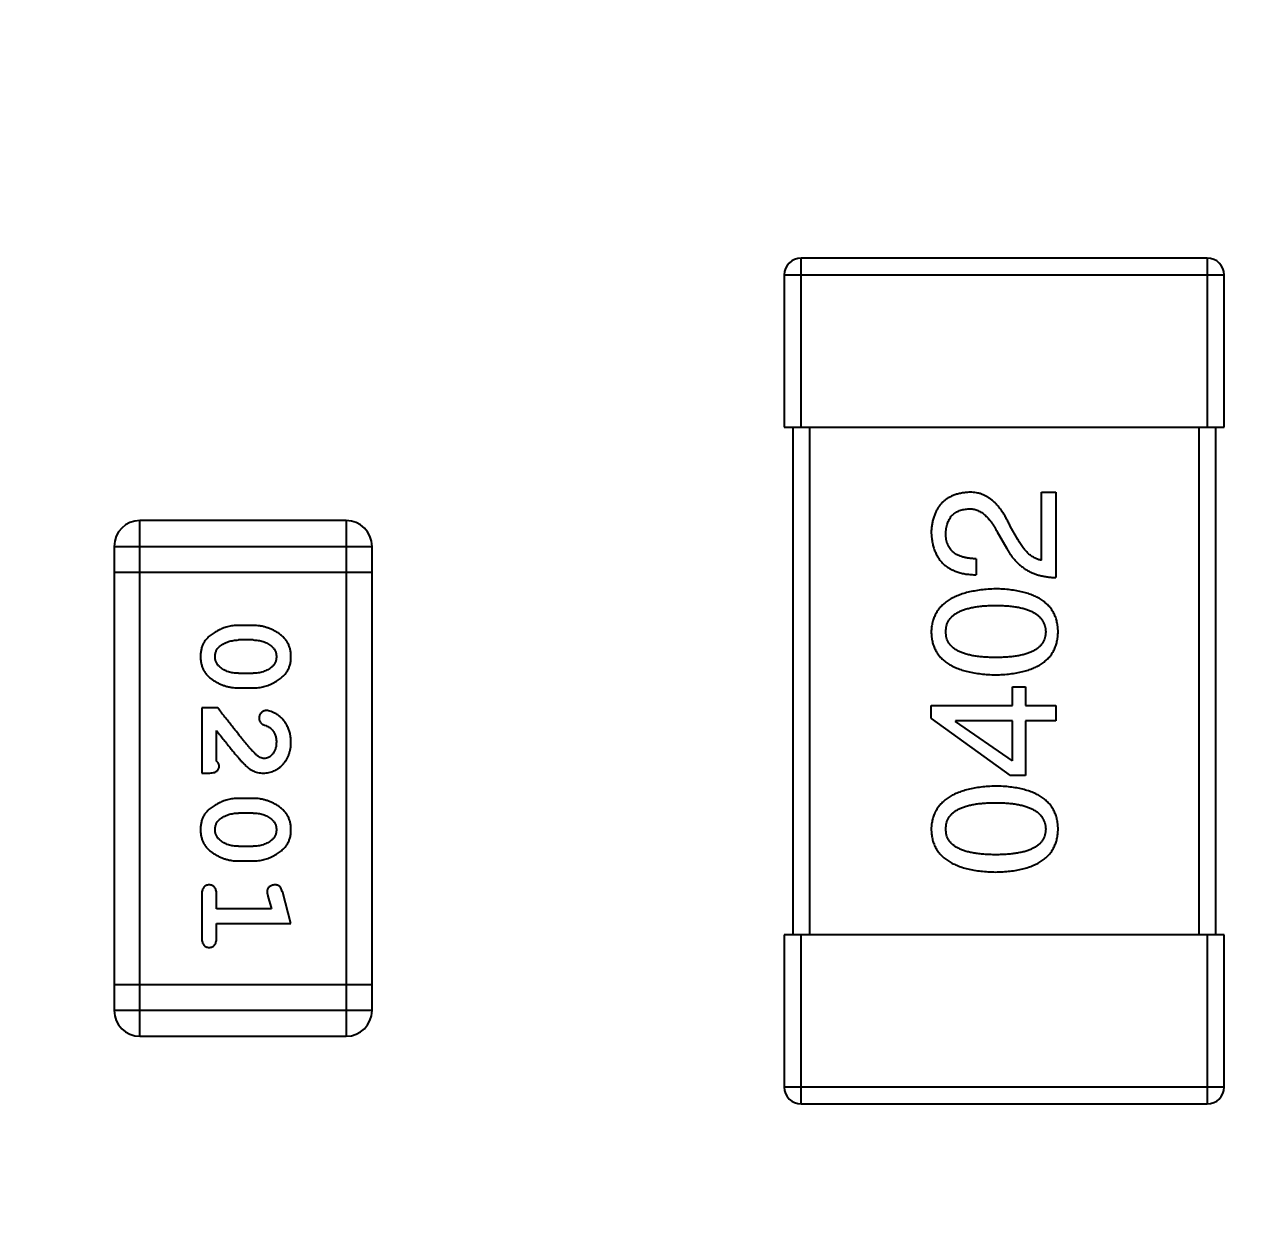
# Model space of a CAD drawing. Header units: millimetres. Extents: x 563 to 681, y 173 to 284.
# Drawn here: x 614.127 to 615.573, y 189.607 to 191.022 of the extents above; entities that cross this region are included whole.
import ezdxf

# ---------------------------------------------------------------- set-up
doc = ezdxf.new("R2010")
doc.units = ezdxf.units.MM
doc.header["$LTSCALE"] = 30.734
doc.header["$PDMODE"] = 3
doc.header["$PDSIZE"] = 0.3125
doc.layers.get('0').update_dxf_attribs({"linetype": 'CONTINUOUS'})
doc.layers.get('Defpoints').update_dxf_attribs({"linetype": 'CONTINUOUS'})
doc.layers.add('dim', color=6, linetype='CONTINUOUS', lineweight=9)
doc.styles.add('Verdana', font='verdana.ttf', dxfattribs={"height": 2.5})
doc.dimstyles.new('aaaaaaaa 3.0', dxfattribs={"dimtxt": 2.5, "dimasz": 1.5, "dimexe": 1.25, "dimexo": 0.625, "dimtad": 1, "dimdec": 1, "dimzin": 9, "dimdsep": 46, "dimtxsty": 'Verdana', "dimcen": 0, "dimazin": 0, "dimtfac": 1, "dimtofl": 0, "dimtmove": 0, "dimatfit": 3, "dimfxl": 1, "dimlwd": 25, "dimlwe": 25, "dimarcsym": 0})

# ---------------------------------------------------------------- blocks, each defined once
blk = doc.blocks.new('*D29')
at = {"layer": 'Defpoints', "color": 0}
for p in [(620.4995, 197.4502), (610.3968, 193.4054), (620.4995, 189.6065)]:
    blk.add_point(p, dxfattribs=at)
at = {"layer": 'dim', "color": 0, "lineweight": 25}
for p, q in [((610.3968, 194.0304), (610.3968, 198.7002)), ((620.4995, 190.2315), (620.4995, 198.7002)), ((611.8968, 197.4502), (618.9995, 197.4502))]:
    blk.add_line(p, q, dxfattribs=at)
at = {"layer": 'dim', "color": 0}
for points in [[(611.8968, 197.7002), (611.8968, 197.2002), (610.3968, 197.4502)], [(618.9995, 197.2002), (618.9995, 197.7002), (620.4995, 197.4502)]]:
    blk.add_solid(points, dxfattribs=at)
at = {"layer": 'dim', "color": 0, "insert": (615.4482, 199.3765), "char_height": 2.5, "attachment_point": 5, "style": 'Verdana'}
blk.add_mtext('10.1', dxfattribs=at)

msp = doc.modelspace()

# ---------------------------------------------------------------- linework, layer by layer
at = {"linetype": 'Continuous'}
for p, q in [((615.0454, 190.5455), (615.0454, 190.7455)), ((615.5254, 190.7455), (615.0454, 190.7455)), ((615.5254, 190.7455), (615.5254, 190.5455)), ((615.0254, 190.7255), (615.0254, 190.5455)), ((615.0254, 190.7255), (615.5454, 190.7255)), ((615.5454, 190.5455), (615.5454, 190.7255)), ((615.0254, 190.5455), (615.5454, 190.5455)), ((615.0354, 190.5455), (615.0354, 189.9455)), ((615.0554, 189.9455), (615.0554, 190.5455)), ((615.5154, 190.5455), (615.5154, 189.9455)), ((615.5354, 189.9455), (615.5354, 190.5455)), ((615.3294, 190.3883), (615.3294, 190.4686)), ((615.3294, 190.4686), (615.3466, 190.4686)), ((615.3466, 190.4686), (615.3466, 190.3678)), ((614.2637, 189.8255), (614.2637, 190.4351)), ((614.5075, 190.4351), (614.2637, 190.4351)), ((614.5075, 190.4351), (614.5075, 189.8255)), ((615.3016, 190.4128), (615.2925, 190.4284)), ((615.277, 190.4219), (615.2885, 190.4022)), ((614.2332, 190.4047), (614.2332, 189.856)), ((614.2332, 190.4047), (614.538, 190.4047)), ((614.538, 189.856), (614.538, 190.4047)), ((615.2524, 190.3899), (615.2524, 190.371)), ((614.2332, 190.3742), (614.538, 190.3742)), ((614.3976, 190.3113), (614.3799, 190.3113)), ((614.3974, 190.294), (614.3801, 190.294)), ((614.3801, 190.2546), (614.3974, 190.2546)), ((615.295, 190.2166), (615.295, 190.2387)), ((615.295, 190.2387), (615.3106, 190.2387)), ((615.3106, 190.2387), (615.3106, 190.2166)), ((614.3799, 190.2373), (614.3976, 190.2373)), ((614.3368, 190.2137), (614.3368, 190.1366)), ((614.3557, 190.2137), (614.3368, 190.2137)), ((615.1991, 190.201), (615.1991, 190.2166)), ((615.1991, 190.2166), (615.295, 190.2166)), ((615.3106, 190.2166), (615.3466, 190.2166)), ((615.3466, 190.2166), (615.3466, 190.1986)), ((615.1991, 190.201), (615.2925, 190.1338)), ((615.2278, 190.1986), (615.2278, 190.1977)), ((615.295, 190.1986), (615.2278, 190.1986)), ((615.295, 190.151), (615.2278, 190.1977)), ((615.295, 190.151), (615.295, 190.1986)), ((615.3106, 190.1986), (615.3106, 190.1338)), ((615.3466, 190.1986), (615.3106, 190.1986)), ((614.3541, 190.1508), (614.3541, 190.187)), ((614.3368, 190.1366), (614.3447, 190.1366)), ((615.3106, 190.1338), (615.2925, 190.1338)), ((614.3976, 190.1067), (614.3799, 190.1067)), ((614.3974, 190.0894), (614.3801, 190.0894)), ((614.3801, 190.0501), (614.3974, 190.0501)), ((614.3799, 190.0328), (614.3976, 190.0328)), ((614.3368, 189.9935), (614.3368, 189.9416)), ((614.3541, 189.9762), (614.3541, 189.9935)), ((614.4422, 189.9589), (614.4324, 189.9954)), ((614.415, 189.9912), (614.4191, 189.9762)), ((614.4191, 189.9762), (614.3541, 189.9762)), ((614.3541, 189.9416), (614.3541, 189.9589)), ((614.3541, 189.9589), (614.4422, 189.9589)), ((615.0254, 189.9455), (615.0254, 189.7655)), ((615.5454, 189.9455), (615.0254, 189.9455)), ((615.0454, 189.7455), (615.0454, 189.9455)), ((615.5254, 189.9455), (615.5254, 189.7455)), ((615.5454, 189.7655), (615.5454, 189.9455)), ((614.538, 189.8865), (614.2332, 189.8865)), ((614.538, 189.856), (614.2332, 189.856)), ((614.2637, 189.8255), (614.5075, 189.8255)), ((615.5454, 189.7655), (615.0254, 189.7655)), ((615.0454, 189.7455), (615.5254, 189.7455))]:
    msp.add_line(p, q, dxfattribs=at)
for centre, radius, start, end in [((615.0454, 190.7255), 0.02, 90, 180), ((615.5254, 190.7255), 0.02, 0, 90), ((614.2637, 190.4047), 0.0305, 90, 180), ((614.5075, 190.4047), 0.0305, 0, 90), ((614.2637, 189.856), 0.0305, 180, 270), ((614.5075, 189.856), 0.0305, 270, 0), ((615.0454, 189.7655), 0.02, 180, 270), ((615.5254, 189.7655), 0.02, 270, 0)]:
    msp.add_arc(centre, radius, start, end, dxfattribs=at)
for points, knots in [([(615.2434, 190.4686), (615.2417, 190.4684), (615.2384, 190.4682), (615.2336, 190.4674), (615.2291, 190.4663), (615.2249, 190.4648), (615.2211, 190.463), (615.2175, 190.461), (615.2143, 190.4585), (615.2113, 190.4557), (615.2087, 190.4526), (615.2064, 190.4492), (615.2044, 190.4454), (615.2027, 190.4413), (615.2013, 190.4369), (615.2002, 190.4322), (615.1995, 190.4271), (615.1992, 190.4237), (615.1991, 190.4219)], [0, 0, 0, 0, 0.070688, 0.137741, 0.201612, 0.262778, 0.321223, 0.378455, 0.434411, 0.490146, 0.546362, 0.603392, 0.662208, 0.723401, 0.787372, 0.85442, 0.925153, 1, 1, 1, 1]), ([(615.2925, 190.4284), (615.2918, 190.4301), (615.2902, 190.4334), (615.2877, 190.4381), (615.2852, 190.4425), (615.2825, 190.4466), (615.2797, 190.4503), (615.2769, 190.4537), (615.2739, 190.4567), (615.2709, 190.4594), (615.2678, 190.4617), (615.2646, 190.4637), (615.2612, 190.4654), (615.2578, 190.4668), (615.2543, 190.4677), (615.2508, 190.4684), (615.2471, 190.4687), (615.2446, 190.4686), (615.2434, 190.4686)], [0, 0, 0, 0, 0.082731, 0.161257, 0.236138, 0.307554, 0.375712, 0.440848, 0.502916, 0.562567, 0.619798, 0.675716, 0.73039, 0.78386, 0.837315, 0.890547, 0.944917, 1, 1, 1, 1]), ([(615.2163, 190.4194), (615.2164, 190.4205), (615.2165, 190.4227), (615.2168, 190.4259), (615.2175, 190.4289), (615.2182, 190.4317), (615.2192, 190.4342), (615.2203, 190.4366), (615.2217, 190.4388), (615.2232, 190.4408), (615.225, 190.4425), (615.2269, 190.4441), (615.2291, 190.4454), (615.2314, 190.4465), (615.2339, 190.4474), (615.2366, 190.4482), (615.2395, 190.4487), (615.2415, 190.4488), (615.2425, 190.4489)], [0, 0, 0, 0, 0.076112, 0.148436, 0.216883, 0.281466, 0.34298, 0.402356, 0.459881, 0.51546, 0.571111, 0.62658, 0.683162, 0.741007, 0.801404, 0.863825, 0.930544, 1, 1, 1, 1]), ([(615.2425, 190.4489), (615.2434, 190.449), (615.245, 190.4491), (615.2474, 190.4489), (615.2498, 190.4485), (615.2521, 190.4479), (615.2544, 190.447), (615.2566, 190.4459), (615.2589, 190.4446), (615.261, 190.443), (615.2632, 190.4412), (615.2653, 190.4391), (615.2673, 190.4368), (615.2694, 190.4343), (615.2713, 190.4315), (615.2733, 190.4285), (615.2752, 190.4253), (615.2764, 190.423), (615.277, 190.4219)], [0, 0, 0, 0, 0.052237, 0.103888, 0.155485, 0.207395, 0.259864, 0.31356, 0.369176, 0.4266, 0.486836, 0.550048, 0.61567, 0.685271, 0.75824, 0.834614, 0.915635, 1, 1, 1, 1]), ([(615.1991, 190.4219), (615.1992, 190.4198), (615.1994, 190.4159), (615.2002, 190.4102), (615.2014, 190.4049), (615.203, 190.4), (615.2049, 190.3954), (615.2073, 190.3913), (615.21, 190.3875), (615.2132, 190.3841), (615.2167, 190.3811), (615.2207, 190.3785), (615.225, 190.3763), (615.2297, 190.3744), (615.2348, 190.373), (615.2403, 190.3719), (615.2462, 190.3713), (615.2503, 190.3711), (615.2524, 190.371)], [0, 0, 0, 0, 0.07282, 0.141057, 0.2062, 0.267672, 0.326735, 0.383519, 0.439188, 0.494454, 0.549628, 0.605958, 0.66397, 0.72402, 0.787502, 0.854127, 0.925065, 1, 1, 1, 1]), ([(615.2524, 190.3899), (615.2509, 190.39), (615.2481, 190.3901), (615.244, 190.3905), (615.2402, 190.3911), (615.2367, 190.392), (615.2334, 190.3931), (615.2304, 190.3943), (615.2277, 190.3959), (615.2253, 190.3976), (615.2232, 190.3996), (615.2213, 190.4018), (615.2198, 190.4042), (615.2185, 190.4068), (615.2175, 190.4097), (615.2168, 190.4127), (615.2164, 190.416), (615.2163, 190.4182), (615.2163, 190.4194)], [0, 0, 0, 0, 0.082594, 0.15978, 0.232961, 0.301462, 0.365595, 0.426678, 0.484662, 0.540809, 0.595146, 0.648401, 0.702272, 0.757102, 0.813447, 0.872233, 0.934055, 1, 1, 1, 1]), ([(615.3294, 190.3883), (615.3281, 190.3885), (615.3255, 190.389), (615.3217, 190.3907), (615.3181, 190.3928), (615.3145, 190.3956), (615.3111, 190.399), (615.3078, 190.4031), (615.3045, 190.4077), (615.3026, 190.4111), (615.3016, 190.4128)], [0, 0, 0, 0, 0.103034, 0.208166, 0.318255, 0.434664, 0.559728, 0.695394, 0.841708, 1, 1, 1, 1]), ([(615.2885, 190.4022), (615.2892, 190.4008), (615.2907, 190.3981), (615.2932, 190.3943), (615.2959, 190.3907), (615.2988, 190.3874), (615.3018, 190.3844), (615.3051, 190.3816), (615.3084, 190.379), (615.312, 190.3767), (615.3157, 190.3747), (615.3196, 190.3729), (615.3237, 190.3714), (615.328, 190.3702), (615.3324, 190.3692), (615.337, 190.3685), (615.3418, 190.368), (615.345, 190.3678), (615.3466, 190.3678)], [0, 0, 0, 0, 0.065828, 0.130094, 0.192451, 0.254037, 0.313974, 0.373757, 0.433048, 0.492243, 0.551902, 0.611758, 0.672678, 0.734814, 0.798569, 0.863693, 0.930488, 1, 1, 1, 1]), ([(615.2753, 190.3545), (615.2723, 190.3543), (615.2665, 190.3541), (615.258, 190.3532), (615.2501, 190.352), (615.2427, 190.3505), (615.236, 190.3486), (615.2297, 190.3463), (615.2241, 190.3437), (615.219, 190.3407), (615.2145, 190.3373), (615.2105, 190.3336), (615.2072, 190.3295), (615.2044, 190.325), (615.2022, 190.3202), (615.2005, 190.315), (615.1995, 190.3094), (615.1992, 190.3056), (615.1991, 190.3037)], [0, 0, 0, 0, 0.088475, 0.171606, 0.249595, 0.322626, 0.391327, 0.455765, 0.516374, 0.573675, 0.628522, 0.681161, 0.732559, 0.783563, 0.83504, 0.887639, 0.942585, 1, 1, 1, 1]), ([(615.3491, 190.3037), (615.349, 190.3056), (615.3488, 190.3095), (615.3479, 190.3151), (615.3464, 190.3204), (615.3443, 190.3253), (615.3416, 190.3298), (615.3384, 190.334), (615.3346, 190.3377), (615.3303, 190.3411), (615.3253, 190.3441), (615.3198, 190.3467), (615.3138, 190.3489), (615.3072, 190.3508), (615.3, 190.3523), (615.2923, 190.3534), (615.284, 190.3542), (615.2783, 190.3544), (615.2753, 190.3545)], [0, 0, 0, 0, 0.059134, 0.115603, 0.169236, 0.221572, 0.273254, 0.32474, 0.377319, 0.431815, 0.488555, 0.548609, 0.612242, 0.680182, 0.75251, 0.829782, 0.91231, 1, 1, 1, 1]), ([(615.2163, 190.3037), (615.2164, 190.3049), (615.2165, 190.3074), (615.2171, 190.3109), (615.2183, 190.3143), (615.2199, 190.3173), (615.2221, 190.3201), (615.2246, 190.3227), (615.2276, 190.325), (615.2311, 190.3271), (615.2351, 190.3289), (615.2395, 190.3305), (615.2443, 190.3318), (615.2496, 190.3329), (615.2554, 190.3338), (615.2616, 190.3344), (615.2683, 190.3347), (615.273, 190.3348), (615.2753, 190.3348)], [0, 0, 0, 0, 0.050604, 0.098688, 0.145699, 0.191791, 0.238625, 0.286717, 0.337546, 0.391814, 0.449755, 0.512106, 0.579685, 0.652048, 0.730262, 0.814146, 0.904281, 1, 1, 1, 1]), ([(615.2753, 190.3348), (615.2777, 190.3348), (615.2822, 190.3347), (615.2888, 190.3344), (615.295, 190.3338), (615.3007, 190.3329), (615.306, 190.3319), (615.3108, 190.3305), (615.3152, 190.329), (615.3191, 190.3271), (615.3226, 190.325), (615.3257, 190.3227), (615.3283, 190.3202), (615.3304, 190.3173), (615.3321, 190.3143), (615.3334, 190.3109), (615.3341, 190.3074), (615.3343, 190.3049), (615.3344, 190.3037)], [0, 0, 0, 0, 0.094834, 0.184067, 0.267029, 0.344713, 0.417334, 0.484367, 0.546941, 0.604717, 0.65953, 0.710539, 0.759381, 0.806382, 0.853027, 0.900623, 0.949121, 1, 1, 1, 1]), ([(614.3799, 190.3113), (614.3788, 190.3112), (614.3767, 190.3112), (614.3735, 190.3109), (614.3704, 190.3104), (614.3673, 190.3097), (614.3642, 190.3088), (614.3612, 190.3077), (614.3583, 190.3064), (614.3554, 190.305), (614.3527, 190.3034), (614.3501, 190.3018), (614.3478, 190.3001), (614.3457, 190.2985), (614.3438, 190.2968), (614.3422, 190.2951), (614.3407, 190.2933), (614.3391, 190.291), (614.3375, 190.2878), (614.3362, 190.2836), (614.3354, 190.279), (614.3353, 190.2759), (614.3353, 190.2742)], [0, 0, 0, 0, 0.049886, 0.09882, 0.148132, 0.19689, 0.246038, 0.295176, 0.345305, 0.395692, 0.445312, 0.491875, 0.535813, 0.577009, 0.616081, 0.652689, 0.687585, 0.720206, 0.785062, 0.85223, 0.923759, 1, 1, 1, 1]), ([(614.4422, 190.2745), (614.4422, 190.2759), (614.4421, 190.2787), (614.4414, 190.2828), (614.4403, 190.2866), (614.4387, 190.2902), (614.4366, 190.2935), (614.4341, 190.2965), (614.4312, 190.2993), (614.4278, 190.3018), (614.4242, 190.304), (614.4205, 190.3059), (614.4168, 190.3076), (614.413, 190.3089), (614.4092, 190.31), (614.4054, 190.3107), (614.4015, 190.3112), (614.3989, 190.3112), (614.3976, 190.3113)], [0, 0, 0, 0, 0.06692, 0.130834, 0.19258, 0.252759, 0.312631, 0.373411, 0.436359, 0.501894, 0.568244, 0.632472, 0.69556, 0.757163, 0.818592, 0.878885, 0.939235, 1, 1, 1, 1]), ([(615.1991, 190.3037), (615.1992, 190.3017), (615.1994, 190.2978), (615.2003, 190.2921), (615.2019, 190.2869), (615.2041, 190.282), (615.2068, 190.2775), (615.2102, 190.2733), (615.2141, 190.2696), (615.2186, 190.2662), (615.2237, 190.2632), (615.2294, 190.2606), (615.2356, 190.2584), (615.2424, 190.2565), (615.2498, 190.255), (615.2578, 190.2539), (615.2664, 190.2531), (615.2723, 190.2529), (615.2753, 190.2528)], [0, 0, 0, 0, 0.057911, 0.113262, 0.165956, 0.217443, 0.268511, 0.319665, 0.372, 0.426129, 0.483365, 0.543779, 0.607756, 0.676562, 0.749704, 0.827713, 0.911177, 1, 1, 1, 1]), ([(615.2753, 190.2733), (615.273, 190.2733), (615.2683, 190.2734), (615.2616, 190.2738), (615.2554, 190.2743), (615.2496, 190.2751), (615.2443, 190.2762), (615.2395, 190.2775), (615.2351, 190.279), (615.2311, 190.2808), (615.2276, 190.2828), (615.2246, 190.285), (615.2221, 190.2876), (615.2199, 190.2903), (615.2183, 190.2933), (615.2171, 190.2965), (615.2165, 190.3), (615.2164, 190.3024), (615.2163, 190.3037)], [0, 0, 0, 0, 0.096452, 0.187278, 0.271765, 0.350519, 0.423437, 0.491321, 0.554011, 0.612224, 0.666281, 0.717003, 0.764884, 0.811423, 0.856783, 0.902993, 0.950236, 1, 1, 1, 1]), ([(615.3344, 190.3037), (615.3343, 190.3024), (615.3342, 190.3), (615.3335, 190.2965), (615.3324, 190.2933), (615.3307, 190.2903), (615.3286, 190.2876), (615.3261, 190.2851), (615.323, 190.2828), (615.3195, 190.2808), (615.3156, 190.279), (615.3112, 190.2775), (615.3063, 190.2762), (615.301, 190.2751), (615.2953, 190.2743), (615.289, 190.2738), (615.2823, 190.2734), (615.2777, 190.2733), (615.2753, 190.2733)], [0, 0, 0, 0, 0.049766, 0.097012, 0.143225, 0.188786, 0.235079, 0.282962, 0.333687, 0.387747, 0.445963, 0.508657, 0.576545, 0.649868, 0.72822, 0.812712, 0.903543, 1, 1, 1, 1]), ([(615.2753, 190.2528), (615.2783, 190.2529), (615.284, 190.2531), (615.2923, 190.2539), (615.3, 190.255), (615.3072, 190.2565), (615.3138, 190.2584), (615.3198, 190.2606), (615.3253, 190.2632), (615.3302, 190.2662), (615.3346, 190.2696), (615.3384, 190.2733), (615.3416, 190.2775), (615.3443, 190.282), (615.3464, 190.2869), (615.3479, 190.2922), (615.3488, 190.2978), (615.349, 190.3017), (615.3491, 190.3037)], [0, 0, 0, 0, 0.087693, 0.170223, 0.247496, 0.319826, 0.387768, 0.451403, 0.511459, 0.568358, 0.622671, 0.675251, 0.726739, 0.778422, 0.830759, 0.884394, 0.940865, 1, 1, 1, 1]), ([(614.3526, 190.2742), (614.3526, 190.2748), (614.3526, 190.276), (614.3529, 190.2779), (614.3533, 190.2796), (614.3539, 190.2811), (614.3546, 190.2826), (614.3555, 190.284), (614.3566, 190.2852), (614.3574, 190.2859), (614.3578, 190.2863)], [0, 0, 0, 0, 0.139844, 0.271849, 0.399162, 0.521619, 0.6402, 0.758957, 0.87828, 1, 1, 1, 1]), ([(614.3578, 190.2863), (614.3586, 190.2869), (614.3602, 190.2881), (614.3628, 190.2897), (614.3654, 190.291), (614.3682, 190.2921), (614.371, 190.2929), (614.374, 190.2935), (614.377, 190.2939), (614.3791, 190.2939), (614.3801, 190.294)], [0, 0, 0, 0, 0.124927, 0.248361, 0.370889, 0.492583, 0.61616, 0.741472, 0.869044, 1, 1, 1, 1]), ([(614.3974, 190.294), (614.3984, 190.2939), (614.4005, 190.2939), (614.4035, 190.2936), (614.4065, 190.293), (614.4093, 190.2922), (614.412, 190.2912), (614.4145, 190.2899), (614.4169, 190.2884), (614.4184, 190.2873), (614.4191, 190.2867)], [0, 0, 0, 0, 0.135446, 0.266257, 0.393419, 0.517936, 0.639137, 0.758785, 0.879345, 1, 1, 1, 1]), ([(614.4191, 190.2867), (614.4196, 190.2863), (614.4205, 190.2855), (614.4217, 190.2841), (614.4227, 190.2827), (614.4235, 190.2812), (614.4242, 190.2796), (614.4246, 190.2779), (614.4249, 190.2762), (614.4249, 190.275), (614.4249, 190.2743)], [0, 0, 0, 0, 0.13042, 0.256046, 0.378133, 0.498725, 0.620452, 0.742761, 0.869406, 1, 1, 1, 1]), ([(614.3353, 190.2742), (614.3353, 190.2728), (614.3354, 190.2699), (614.3361, 190.2659), (614.3372, 190.262), (614.3388, 190.2584), (614.3408, 190.2551), (614.3433, 190.2521), (614.3463, 190.2493), (614.3497, 190.2468), (614.3533, 190.2446), (614.3569, 190.2427), (614.3607, 190.241), (614.3644, 190.2397), (614.3682, 190.2386), (614.3721, 190.2379), (614.376, 190.2374), (614.3786, 190.2373), (614.3799, 190.2373)], [0, 0, 0, 0, 0.067217, 0.131051, 0.19272, 0.252824, 0.312745, 0.373449, 0.436041, 0.501494, 0.567761, 0.632087, 0.695096, 0.757109, 0.817993, 0.878657, 0.939311, 1, 1, 1, 1]), ([(614.3584, 190.2619), (614.3579, 190.2623), (614.357, 190.2631), (614.3558, 190.2644), (614.3548, 190.2658), (614.354, 190.2673), (614.3533, 190.2689), (614.3529, 190.2706), (614.3526, 190.2723), (614.3526, 190.2735), (614.3526, 190.2742)], [0, 0, 0, 0, 0.129853, 0.25607, 0.380154, 0.49978, 0.62208, 0.743277, 0.868791, 1, 1, 1, 1]), ([(614.3976, 190.2373), (614.3987, 190.2373), (614.4008, 190.2374), (614.404, 190.2377), (614.4072, 190.2382), (614.4103, 190.2389), (614.4133, 190.2398), (614.4163, 190.2409), (614.4193, 190.2422), (614.4222, 190.2437), (614.4249, 190.2453), (614.4275, 190.2469), (614.4298, 190.2486), (614.4319, 190.2503), (614.4337, 190.252), (614.4354, 190.2537), (614.4368, 190.2554), (614.4384, 190.2578), (614.44, 190.261), (614.4413, 190.2651), (614.4421, 190.2697), (614.4422, 190.2728), (614.4422, 190.2745)], [0, 0, 0, 0, 0.049855, 0.099516, 0.148482, 0.19758, 0.246804, 0.296268, 0.346517, 0.397047, 0.446826, 0.49336, 0.537801, 0.579207, 0.617974, 0.654833, 0.689171, 0.722088, 0.786392, 0.853518, 0.924186, 1, 1, 1, 1]), ([(614.4249, 190.2743), (614.4249, 190.2737), (614.4249, 190.2725), (614.4246, 190.2707), (614.4242, 190.269), (614.4236, 190.2674), (614.4229, 190.2659), (614.422, 190.2646), (614.4209, 190.2633), (614.4201, 190.2626), (614.4196, 190.2622)], [0, 0, 0, 0, 0.138115, 0.270177, 0.397547, 0.520057, 0.63869, 0.757499, 0.878226, 1, 1, 1, 1]), ([(614.3801, 190.2546), (614.3791, 190.2546), (614.377, 190.2547), (614.3739, 190.255), (614.371, 190.2556), (614.3682, 190.2564), (614.3655, 190.2574), (614.363, 190.2587), (614.3606, 190.2601), (614.3591, 190.2613), (614.3584, 190.2619)], [0, 0, 0, 0, 0.135449, 0.266263, 0.393429, 0.516942, 0.639128, 0.758779, 0.879341, 1, 1, 1, 1]), ([(614.4196, 190.2622), (614.4188, 190.2616), (614.4173, 190.2604), (614.4147, 190.2588), (614.4121, 190.2575), (614.4093, 190.2565), (614.4065, 190.2556), (614.4035, 190.255), (614.4005, 190.2547), (614.3984, 190.2546), (614.3974, 190.2546)], [0, 0, 0, 0, 0.125331, 0.248948, 0.371201, 0.494032, 0.616811, 0.742104, 0.868849, 1, 1, 1, 1]), ([(614.4007, 190.1587), (614.4002, 190.1591), (614.3993, 190.1601), (614.3977, 190.1617), (614.396, 190.1636), (614.394, 190.1658), (614.3919, 190.1682), (614.3896, 190.171), (614.3871, 190.174), (614.3844, 190.1773), (614.3814, 190.1809), (614.3784, 190.1847), (614.3751, 190.1889), (614.3716, 190.1933), (614.3679, 190.198), (614.364, 190.203), (614.3599, 190.2083), (614.3571, 190.2119), (614.3557, 190.2137)], [0, 0, 0, 0, 0.026647, 0.057942, 0.094152, 0.134806, 0.180631, 0.231142, 0.286385, 0.346321, 0.411439, 0.481035, 0.555329, 0.634592, 0.718826, 0.807759, 0.901393, 1, 1, 1, 1]), ([(614.4129, 190.2106), (614.4124, 190.2105), (614.4113, 190.2105), (614.4097, 190.21), (614.4083, 190.2091), (614.407, 190.208), (614.4059, 190.2066), (614.4051, 190.2051), (614.4045, 190.2035), (614.4045, 190.2023), (614.4045, 190.2017)], [0, 0, 0, 0, 0.120856, 0.239483, 0.360995, 0.490166, 0.620982, 0.746416, 0.870253, 1, 1, 1, 1]), ([(614.4422, 190.1733), (614.4422, 190.175), (614.4421, 190.1784), (614.4412, 190.1833), (614.4398, 190.188), (614.4378, 190.1925), (614.4354, 190.1967), (614.4325, 190.2003), (614.4292, 190.2035), (614.4257, 190.206), (614.4221, 190.208), (614.4188, 190.2094), (614.4158, 190.2104), (614.4138, 190.2105), (614.4129, 190.2106)], [0, 0, 0, 0, 0.098286, 0.193983, 0.289056, 0.384352, 0.477435, 0.566197, 0.652355, 0.737986, 0.818188, 0.887401, 0.94802, 1, 1, 1, 1]), ([(614.4045, 190.2017), (614.4045, 190.2013), (614.4045, 190.2003), (614.4048, 190.1989), (614.4053, 190.1977), (614.406, 190.1966), (614.4069, 190.1955), (614.408, 190.1946), (614.4094, 190.1939), (614.4105, 190.1935), (614.411, 190.1933)], [0, 0, 0, 0, 0.127347, 0.246131, 0.359406, 0.470543, 0.586092, 0.711469, 0.847022, 1, 1, 1, 1]), ([(614.3541, 190.187), (614.3557, 190.185), (614.3587, 190.1811), (614.363, 190.1757), (614.3669, 190.1707), (614.3705, 190.1663), (614.3737, 190.1623), (614.3765, 190.1589), (614.379, 190.156), (614.3805, 190.1542), (614.3812, 190.1534)], [0, 0, 0, 0, 0.176662, 0.337826, 0.484741, 0.617764, 0.73494, 0.837793, 0.926412, 1, 1, 1, 1]), ([(614.411, 190.1933), (614.4119, 190.193), (614.4136, 190.1924), (614.4159, 190.1911), (614.418, 190.1899), (614.419, 190.1888), (614.4195, 190.1883)], [0, 0, 0, 0, 0.285518, 0.544185, 0.781367, 1, 1, 1, 1]), ([(614.4195, 190.1883), (614.42, 190.1878), (614.4208, 190.1868), (614.4219, 190.1852), (614.4228, 190.1834), (614.4236, 190.1816), (614.4242, 190.1797), (614.4246, 190.1777), (614.4249, 190.1756), (614.4249, 190.1742), (614.4249, 190.1734)], [0, 0, 0, 0, 0.121873, 0.243139, 0.363336, 0.485133, 0.607572, 0.734701, 0.864814, 1, 1, 1, 1]), ([(614.4095, 190.1366), (614.4106, 190.1367), (614.4128, 190.1367), (614.416, 190.1372), (614.4191, 190.138), (614.4221, 190.1392), (614.4249, 190.1406), (614.4277, 190.1424), (614.4303, 190.1445), (614.4327, 190.1469), (614.4349, 190.1496), (614.4369, 190.1524), (614.4385, 190.1554), (614.4399, 190.1587), (614.4409, 190.1621), (614.4417, 190.1657), (614.4422, 190.1694), (614.4422, 190.172), (614.4422, 190.1733)], [0, 0, 0, 0, 0.060981, 0.120256, 0.178148, 0.236115, 0.293993, 0.352864, 0.413358, 0.476056, 0.539296, 0.602396, 0.665116, 0.728325, 0.792919, 0.859317, 0.928302, 1, 1, 1, 1]), ([(614.4249, 190.1734), (614.4249, 190.172), (614.4248, 190.1693), (614.4239, 190.1655), (614.4226, 190.1621), (614.4206, 190.1593), (614.4184, 190.1569), (614.4159, 190.1552), (614.4132, 190.1541), (614.4113, 190.154), (614.4104, 190.1539)], [0, 0, 0, 0, 0.156344, 0.299348, 0.4327, 0.561, 0.682299, 0.791883, 0.89611, 1, 1, 1, 1]), ([(614.3812, 190.1534), (614.3819, 190.1525), (614.3834, 190.1508), (614.3857, 190.1485), (614.3878, 190.1463), (614.3897, 190.1445), (614.3916, 190.1429), (614.3934, 190.1415), (614.395, 190.1404), (614.3971, 190.1393), (614.3996, 190.1382), (614.4028, 190.1373), (614.4061, 190.1367), (614.4083, 190.1367), (614.4095, 190.1366)], [0, 0, 0, 0, 0.103002, 0.197728, 0.285279, 0.365235, 0.437224, 0.502446, 0.560545, 0.611446, 0.707576, 0.80349, 0.900532, 1, 1, 1, 1]), ([(614.4104, 190.1539), (614.4096, 190.154), (614.408, 190.1541), (614.4055, 190.1551), (614.4031, 190.1566), (614.4015, 190.158), (614.4007, 190.1587)], [0, 0, 0, 0, 0.212836, 0.442809, 0.70317, 1, 1, 1, 1]), ([(614.3447, 190.1366), (614.3458, 190.1367), (614.3477, 190.1367), (614.3504, 190.1371), (614.3527, 190.1378), (614.3544, 190.1389), (614.3557, 190.1402), (614.3566, 190.1417), (614.3572, 190.1434), (614.3573, 190.1447), (614.3573, 190.1453)], [0, 0, 0, 0, 0.1844, 0.34094, 0.473574, 0.586824, 0.690029, 0.789175, 0.890445, 1, 1, 1, 1]), ([(614.3573, 190.1453), (614.3572, 190.1457), (614.3572, 190.1467), (614.3565, 190.1481), (614.3555, 190.1495), (614.3546, 190.1503), (614.3541, 190.1508)], [0, 0, 0, 0, 0.20611, 0.432681, 0.695597, 1, 1, 1, 1]), ([(615.2753, 190.1213), (615.2723, 190.1212), (615.2665, 190.1209), (615.258, 190.1201), (615.2501, 190.1189), (615.2427, 190.1173), (615.236, 190.1154), (615.2297, 190.1132), (615.2241, 190.1105), (615.219, 190.1075), (615.2145, 190.1041), (615.2105, 190.1004), (615.2072, 190.0963), (615.2044, 190.0919), (615.2022, 190.087), (615.2005, 190.0818), (615.1995, 190.0763), (615.1992, 190.0725), (615.1991, 190.0705)], [0, 0, 0, 0, 0.088475, 0.171606, 0.249595, 0.322626, 0.391327, 0.455765, 0.516374, 0.573675, 0.628522, 0.681161, 0.732559, 0.783563, 0.83504, 0.887639, 0.942585, 1, 1, 1, 1]), ([(615.3491, 190.0705), (615.349, 190.0725), (615.3488, 190.0764), (615.3479, 190.082), (615.3464, 190.0872), (615.3443, 190.0921), (615.3416, 190.0967), (615.3384, 190.1008), (615.3346, 190.1046), (615.3303, 190.1079), (615.3253, 190.1109), (615.3198, 190.1135), (615.3138, 190.1158), (615.3072, 190.1176), (615.3, 190.1192), (615.2923, 190.1203), (615.284, 190.121), (615.2783, 190.1212), (615.2753, 190.1213)], [0, 0, 0, 0, 0.059134, 0.115603, 0.169236, 0.221572, 0.273254, 0.32474, 0.377319, 0.431815, 0.488555, 0.548609, 0.612242, 0.680182, 0.75251, 0.829782, 0.91231, 1, 1, 1, 1]), ([(614.3799, 190.1067), (614.3788, 190.1067), (614.3767, 190.1067), (614.3735, 190.1064), (614.3704, 190.1059), (614.3673, 190.1052), (614.3642, 190.1043), (614.3612, 190.1032), (614.3583, 190.1019), (614.3554, 190.1005), (614.3527, 190.0989), (614.3501, 190.0973), (614.3478, 190.0956), (614.3457, 190.094), (614.3438, 190.0923), (614.3422, 190.0906), (614.3407, 190.0888), (614.3391, 190.0865), (614.3375, 190.0833), (614.3362, 190.0791), (614.3354, 190.0745), (614.3353, 190.0713), (614.3353, 190.0697)], [0, 0, 0, 0, 0.049886, 0.09882, 0.148132, 0.19689, 0.246038, 0.295176, 0.345305, 0.395692, 0.445312, 0.491875, 0.535813, 0.577009, 0.616081, 0.652689, 0.687585, 0.720206, 0.785062, 0.85223, 0.923759, 1, 1, 1, 1]), ([(614.4422, 190.0699), (614.4422, 190.0714), (614.4421, 190.0742), (614.4414, 190.0783), (614.4403, 190.0821), (614.4387, 190.0857), (614.4366, 190.089), (614.4341, 190.092), (614.4312, 190.0948), (614.4278, 190.0973), (614.4242, 190.0995), (614.4205, 190.1014), (614.4168, 190.1031), (614.413, 190.1044), (614.4092, 190.1055), (614.4054, 190.1062), (614.4015, 190.1067), (614.3989, 190.1067), (614.3976, 190.1067)], [0, 0, 0, 0, 0.06692, 0.130834, 0.19258, 0.252759, 0.312631, 0.373411, 0.436359, 0.501894, 0.568244, 0.632472, 0.69556, 0.757163, 0.818592, 0.878885, 0.939235, 1, 1, 1, 1]), ([(615.2163, 190.0705), (615.2164, 190.0718), (615.2165, 190.0742), (615.2171, 190.0778), (615.2183, 190.0811), (615.2199, 190.0842), (615.2221, 190.087), (615.2246, 190.0896), (615.2276, 190.0919), (615.2311, 190.094), (615.2351, 190.0958), (615.2395, 190.0974), (615.2443, 190.0987), (615.2496, 190.0998), (615.2554, 190.1006), (615.2616, 190.1012), (615.2683, 190.1016), (615.273, 190.1016), (615.2753, 190.1016)], [0, 0, 0, 0, 0.050604, 0.098688, 0.145699, 0.191791, 0.238625, 0.286717, 0.337546, 0.391814, 0.449755, 0.512106, 0.579685, 0.652048, 0.730262, 0.814146, 0.904281, 1, 1, 1, 1]), ([(615.2753, 190.1016), (615.2777, 190.1016), (615.2822, 190.1016), (615.2888, 190.1012), (615.295, 190.1006), (615.3007, 190.0998), (615.306, 190.0987), (615.3108, 190.0974), (615.3152, 190.0958), (615.3191, 190.094), (615.3226, 190.0919), (615.3257, 190.0896), (615.3283, 190.087), (615.3304, 190.0842), (615.3321, 190.0811), (615.3334, 190.0778), (615.3341, 190.0742), (615.3343, 190.0718), (615.3344, 190.0705)], [0, 0, 0, 0, 0.094834, 0.184067, 0.267029, 0.344713, 0.417334, 0.484367, 0.546941, 0.604717, 0.65953, 0.710539, 0.759381, 0.806382, 0.853027, 0.900623, 0.949121, 1, 1, 1, 1]), ([(614.3526, 190.0697), (614.3526, 190.0703), (614.3526, 190.0715), (614.3529, 190.0733), (614.3533, 190.075), (614.3539, 190.0766), (614.3546, 190.0781), (614.3555, 190.0795), (614.3566, 190.0807), (614.3574, 190.0814), (614.3578, 190.0818)], [0, 0, 0, 0, 0.139844, 0.271849, 0.399162, 0.521619, 0.6402, 0.758957, 0.87828, 1, 1, 1, 1]), ([(614.3578, 190.0818), (614.3586, 190.0824), (614.3602, 190.0836), (614.3628, 190.0852), (614.3654, 190.0865), (614.3682, 190.0876), (614.371, 190.0884), (614.374, 190.089), (614.377, 190.0894), (614.3791, 190.0894), (614.3801, 190.0894)], [0, 0, 0, 0, 0.124927, 0.248361, 0.370889, 0.492583, 0.61616, 0.741472, 0.869044, 1, 1, 1, 1]), ([(614.3974, 190.0894), (614.3984, 190.0894), (614.4005, 190.0894), (614.4035, 190.089), (614.4065, 190.0885), (614.4093, 190.0877), (614.412, 190.0867), (614.4145, 190.0854), (614.4169, 190.0839), (614.4184, 190.0828), (614.4191, 190.0822)], [0, 0, 0, 0, 0.135446, 0.266257, 0.393419, 0.517936, 0.639137, 0.758785, 0.879345, 1, 1, 1, 1]), ([(614.4191, 190.0822), (614.4196, 190.0818), (614.4205, 190.081), (614.4217, 190.0796), (614.4227, 190.0782), (614.4235, 190.0767), (614.4242, 190.0751), (614.4246, 190.0734), (614.4249, 190.0717), (614.4249, 190.0704), (614.4249, 190.0698)], [0, 0, 0, 0, 0.13042, 0.256046, 0.378133, 0.498725, 0.620452, 0.742761, 0.869406, 1, 1, 1, 1]), ([(614.3353, 190.0697), (614.3353, 190.0683), (614.3354, 190.0654), (614.3361, 190.0613), (614.3372, 190.0575), (614.3388, 190.0539), (614.3408, 190.0506), (614.3433, 190.0476), (614.3463, 190.0448), (614.3497, 190.0423), (614.3533, 190.0401), (614.3569, 190.0382), (614.3607, 190.0365), (614.3644, 190.0351), (614.3682, 190.0341), (614.3721, 190.0333), (614.376, 190.0329), (614.3786, 190.0328), (614.3799, 190.0328)], [0, 0, 0, 0, 0.067217, 0.131051, 0.19272, 0.252824, 0.312745, 0.373449, 0.436041, 0.501494, 0.567761, 0.632087, 0.695096, 0.757109, 0.817993, 0.878657, 0.939311, 1, 1, 1, 1]), ([(614.3584, 190.0574), (614.3579, 190.0578), (614.357, 190.0585), (614.3558, 190.0599), (614.3548, 190.0613), (614.354, 190.0628), (614.3533, 190.0644), (614.3529, 190.0661), (614.3526, 190.0678), (614.3526, 190.069), (614.3526, 190.0697)], [0, 0, 0, 0, 0.129853, 0.25607, 0.380154, 0.49978, 0.62208, 0.743277, 0.868791, 1, 1, 1, 1]), ([(614.3976, 190.0328), (614.3987, 190.0328), (614.4008, 190.0329), (614.404, 190.0332), (614.4072, 190.0337), (614.4103, 190.0344), (614.4133, 190.0353), (614.4163, 190.0364), (614.4193, 190.0377), (614.4222, 190.0392), (614.4249, 190.0408), (614.4275, 190.0424), (614.4298, 190.0441), (614.4319, 190.0457), (614.4337, 190.0475), (614.4354, 190.0492), (614.4368, 190.0509), (614.4384, 190.0533), (614.44, 190.0564), (614.4413, 190.0606), (614.4421, 190.0652), (614.4422, 190.0683), (614.4422, 190.0699)], [0, 0, 0, 0, 0.049855, 0.099516, 0.148482, 0.19758, 0.246804, 0.296268, 0.346517, 0.397047, 0.446826, 0.49336, 0.537801, 0.579207, 0.617974, 0.654833, 0.689171, 0.722088, 0.786392, 0.853518, 0.924186, 1, 1, 1, 1]), ([(614.4249, 190.0698), (614.4249, 190.0692), (614.4249, 190.068), (614.4246, 190.0662), (614.4242, 190.0645), (614.4236, 190.0629), (614.4229, 190.0614), (614.422, 190.06), (614.4209, 190.0588), (614.4201, 190.058), (614.4196, 190.0577)], [0, 0, 0, 0, 0.138115, 0.270177, 0.397547, 0.520057, 0.63869, 0.757499, 0.878226, 1, 1, 1, 1]), ([(615.1991, 190.0705), (615.1992, 190.0685), (615.1994, 190.0646), (615.2003, 190.059), (615.2019, 190.0537), (615.2041, 190.0488), (615.2068, 190.0443), (615.2102, 190.0402), (615.2141, 190.0364), (615.2186, 190.0331), (615.2237, 190.0301), (615.2294, 190.0275), (615.2356, 190.0252), (615.2424, 190.0234), (615.2498, 190.0218), (615.2578, 190.0207), (615.2664, 190.02), (615.2723, 190.0198), (615.2753, 190.0197)], [0, 0, 0, 0, 0.057911, 0.113262, 0.165956, 0.217443, 0.268511, 0.319665, 0.372, 0.426129, 0.483365, 0.543779, 0.607756, 0.676562, 0.749704, 0.827713, 0.911177, 1, 1, 1, 1]), ([(615.2753, 190.0402), (615.273, 190.0402), (615.2683, 190.0402), (615.2616, 190.0406), (615.2554, 190.0412), (615.2496, 190.042), (615.2443, 190.0431), (615.2395, 190.0443), (615.2351, 190.0459), (615.2311, 190.0477), (615.2276, 190.0497), (615.2246, 190.0519), (615.2221, 190.0544), (615.2199, 190.0572), (615.2183, 190.0602), (615.2171, 190.0634), (615.2165, 190.0669), (615.2164, 190.0693), (615.2163, 190.0705)], [0, 0, 0, 0, 0.096452, 0.187278, 0.271765, 0.350519, 0.423437, 0.491321, 0.554011, 0.612224, 0.666281, 0.717003, 0.764884, 0.811423, 0.856783, 0.902993, 0.950236, 1, 1, 1, 1]), ([(615.2753, 190.0197), (615.2783, 190.0198), (615.284, 190.02), (615.2923, 190.0207), (615.3, 190.0218), (615.3072, 190.0234), (615.3138, 190.0252), (615.3198, 190.0275), (615.3253, 190.0301), (615.3302, 190.0331), (615.3346, 190.0364), (615.3384, 190.0402), (615.3416, 190.0443), (615.3443, 190.0489), (615.3464, 190.0537), (615.3479, 190.059), (615.3488, 190.0646), (615.349, 190.0685), (615.3491, 190.0705)], [0, 0, 0, 0, 0.087693, 0.170223, 0.247496, 0.319826, 0.387768, 0.451403, 0.511459, 0.568358, 0.622671, 0.675251, 0.726739, 0.778422, 0.830759, 0.884394, 0.940865, 1, 1, 1, 1]), ([(615.3344, 190.0705), (615.3343, 190.0693), (615.3342, 190.0669), (615.3335, 190.0634), (615.3324, 190.0602), (615.3307, 190.0572), (615.3286, 190.0544), (615.3261, 190.0519), (615.323, 190.0497), (615.3195, 190.0477), (615.3156, 190.0459), (615.3112, 190.0443), (615.3063, 190.0431), (615.301, 190.042), (615.2953, 190.0412), (615.289, 190.0406), (615.2823, 190.0402), (615.2777, 190.0402), (615.2753, 190.0402)], [0, 0, 0, 0, 0.049766, 0.097012, 0.143225, 0.188786, 0.235079, 0.282962, 0.333687, 0.387747, 0.445963, 0.508657, 0.576545, 0.649868, 0.72822, 0.812712, 0.903543, 1, 1, 1, 1]), ([(614.3801, 190.0501), (614.3791, 190.0501), (614.377, 190.0502), (614.3739, 190.0505), (614.371, 190.0511), (614.3682, 190.0519), (614.3655, 190.0529), (614.363, 190.0542), (614.3606, 190.0556), (614.3591, 190.0568), (614.3584, 190.0574)], [0, 0, 0, 0, 0.135449, 0.266263, 0.393429, 0.516942, 0.639128, 0.758779, 0.879341, 1, 1, 1, 1]), ([(614.4196, 190.0577), (614.4188, 190.0571), (614.4173, 190.0559), (614.4147, 190.0543), (614.4121, 190.053), (614.4093, 190.052), (614.4065, 190.0511), (614.4035, 190.0505), (614.4005, 190.0502), (614.3984, 190.0501), (614.3974, 190.0501)], [0, 0, 0, 0, 0.125331, 0.248948, 0.371201, 0.494032, 0.616811, 0.742104, 0.868849, 1, 1, 1, 1]), ([(614.3455, 190.0045), (614.3449, 190.0045), (614.3437, 190.0044), (614.342, 190.0039), (614.3405, 190.0031), (614.3392, 190.0019), (614.3381, 190.0003), (614.3374, 189.9984), (614.3369, 189.9961), (614.3369, 189.9944), (614.3368, 189.9935)], [0, 0, 0, 0, 0.115051, 0.223278, 0.329269, 0.437893, 0.554681, 0.682591, 0.83103, 1, 1, 1, 1]), ([(614.3541, 189.9935), (614.3541, 189.9944), (614.3541, 189.9961), (614.3536, 189.9984), (614.3529, 190.0003), (614.3518, 190.0019), (614.3504, 190.003), (614.349, 190.0039), (614.3473, 190.0044), (614.3461, 190.0045), (614.3455, 190.0045)], [0, 0, 0, 0, 0.169102, 0.317658, 0.446239, 0.563118, 0.671828, 0.776546, 0.884858, 1, 1, 1, 1]), ([(614.4232, 190.0045), (614.4226, 190.0045), (614.4213, 190.0044), (614.4196, 190.0039), (614.418, 190.0032), (614.4166, 190.0022), (614.4154, 190.001), (614.4145, 189.9996), (614.414, 189.9981), (614.414, 189.9971), (614.4139, 189.9966)], [0, 0, 0, 0, 0.138815, 0.27042, 0.39836, 0.52875, 0.654955, 0.771147, 0.884581, 1, 1, 1, 1]), ([(614.4139, 189.9966), (614.4139, 189.9963), (614.414, 189.9955), (614.4142, 189.9943), (614.4145, 189.9928), (614.4148, 189.9918), (614.415, 189.9912)], [0, 0, 0, 0, 0.183151, 0.413144, 0.682305, 1, 1, 1, 1]), ([(614.4324, 189.9954), (614.4321, 189.9963), (614.4316, 189.9979), (614.4308, 189.9999), (614.4299, 190.0016), (614.4288, 190.0028), (614.4277, 190.0036), (614.4263, 190.0041), (614.4248, 190.0045), (614.4237, 190.0045), (614.4232, 190.0045)], [0, 0, 0, 0, 0.187321, 0.344927, 0.475328, 0.579604, 0.674244, 0.773631, 0.882025, 1, 1, 1, 1]), ([(614.3368, 189.9416), (614.3369, 189.9407), (614.3369, 189.939), (614.3374, 189.9367), (614.3381, 189.9347), (614.3392, 189.9332), (614.3405, 189.932), (614.342, 189.9312), (614.3437, 189.9306), (614.3449, 189.9306), (614.3455, 189.9306)], [0, 0, 0, 0, 0.169012, 0.317488, 0.445429, 0.560977, 0.67065, 0.776666, 0.88492, 1, 1, 1, 1]), ([(614.3455, 189.9306), (614.3461, 189.9306), (614.3473, 189.9306), (614.349, 189.9311), (614.3505, 189.932), (614.3518, 189.9332), (614.3529, 189.9347), (614.3536, 189.9367), (614.3541, 189.939), (614.3541, 189.9407), (614.3541, 189.9416)], [0, 0, 0, 0, 0.11517, 0.223509, 0.328254, 0.438012, 0.553651, 0.682263, 0.830856, 1, 1, 1, 1])]:
    msp.add_open_spline(points, degree=3, knots=knots, dxfattribs=at)

# ---------------------------------------------------------------- dimensions: what is measured, and where the dimension line sits
at = {"layer": 'dim'}
dim = msp.add_linear_dim(base=(620.4995, 197.4502), p1=(610.3968, 193.4054), p2=(620.4995, 189.6065), dimstyle='aaaaaaaa 3.0', dxfattribs=at)
dim.commit()
dim.dimension.update_dxf_attribs({"geometry": '*D29', "text_midpoint": (615.4482, 199.3765)})

doc.saveas('drawing.dxf')
